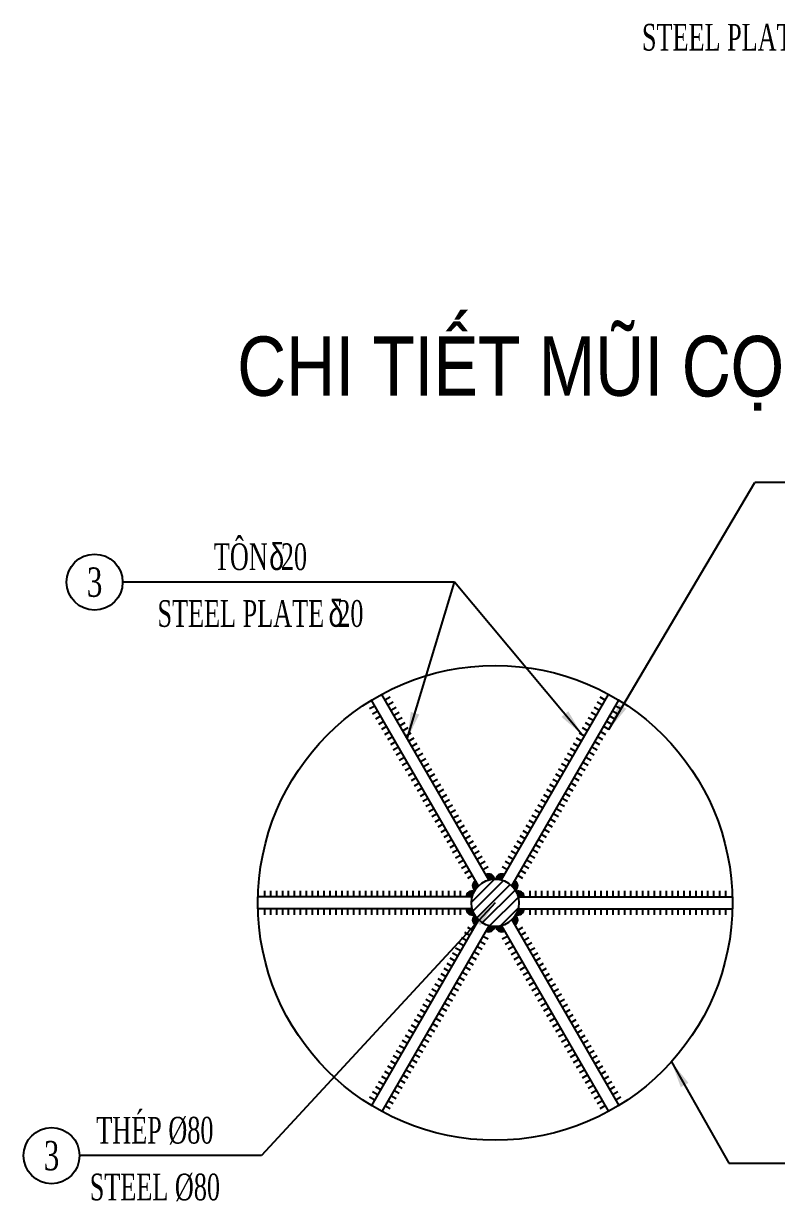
# Model space of a CAD drawing. Extents: x -687 to 808890, y -259 to 107959.
# Drawn here: x 768003 to 769272, y 101440 to 103424 of the extents above; entities that cross this region are included whole.
import ezdxf
from ezdxf.enums import TextEntityAlignment as Align

# ---------------------------------------------------------------- set-up
doc = ezdxf.new("R2010")
doc.units = 0
doc.header["$MEASUREMENT"] = 0
doc.layers.get('0').update_dxf_attribs({"color": 3, "linetype": 'CONTINUOUS'})
for name, color, linetype in [('Han', 7, 'CONTINUOUS'), ('Hatch', 5, 'CONTINUOUS'), ('Kich thuoc', 4, 'CONTINUOUS'), ('Text', 3, 'CONTINUOUS'), ('Thep dai', 6, 'CONTINUOUS')]:
    doc.layers.add(name, color=color, linetype=linetype)
doc.styles.add('Kichthuoc', font='romans.shx', dxfattribs={"width": 0.6})
doc.styles.get("Standard").update_dxf_attribs({"font": 'vntimeh.shx', "width": 0.65})
doc.styles.add('SYMBOL', font='greeks.shx', dxfattribs={"width": 0.8})
doc.styles.add('Ten', font='Vharialn.ttf')
doc.dimstyles.new('Le 250', dxfattribs={"dimscale": 250, "dimtxt": 0.22, "dimasz": 0.18, "dimexe": 0.1, "dimexo": 0.2, "dimgap": 0.1, "dimtad": 1, "dimdec": 0, "dimzin": 0, "dimdsep": 46, "dimtxsty": 'Kichthuoc', "dimblk": 'ARCHTICK', "dimcen": 0, "dimdle": 0.1, "dimclrd": 2, "dimclre": 2, "dimclrt": 256, "dimadec": 0, "dimazin": 0, "dimtfac": 1, "dimtdec": 0, "dimtix": 1, "dimtmove": 2, "dimatfit": 3, "dimfxl": 1, "dimtolj": 1, "dimtzin": 0, "dimarcsym": 0})

# ---------------------------------------------------------------- blocks, each defined once
blk = doc.blocks.new('_ArchTick')
at = {"color": 0, "linetype": 'ByBlock', "const_width": 0.15}
blk.add_lwpolyline([(-0.5, -0.5), (0.5, 0.5)], dxfattribs=at)

msp = doc.modelspace()

# ---------------------------------------------------------------- hatches: boundary and pattern name
at = {"layer": 'Han'}
for points in [[(768781.9513251127, 101989.7700947836, -0.5297983055298081), (768796.8455289439, 101982.5606096958, 0.0627460668060889), (768786.9513251126, 101981.1098407458)], [(768813.3606504992, 101989.7700947836, 0.5297983055298081), (768798.4664466681, 101982.5606096959, -0.0627460668060889), (768808.3606504994, 101981.1098407458)], [(768748.9261543436, 101952.5688210832, -0.5297983055298081), (768762.6168534936, 101961.8628374263, 0.0627460668060889), (768758.9261543438, 101952.5688210831)], [(768764.630817037, 101979.7700947837, 0.5297983055298081), (768763.4273123558, 101963.2665933529, -0.0627460668060889), (768769.630817037, 101971.1098407459)], [(768830.6811585748, 101979.7700947838, -0.5297983055298081), (768831.8846632562, 101963.266593353, 0.0627460668060889), (768825.6811585746, 101971.1098407459)], [(768846.3858212682, 101952.5688210831, 0.5297983055298081), (768832.6951221185, 101961.8628374262, -0.0627460668060889), (768836.3858212682, 101952.5688210832)], [(768748.9261543436, 101932.5688210834, 0.5297983055298081), (768762.6168534936, 101923.2748047404, -0.0627460668060889), (768758.926154344, 101932.5688210835)], [(768764.6308170371, 101905.3675473829, -0.5297983055298081), (768763.4273123558, 101921.8710488138, 0.0627460668060889), (768769.6308170372, 101914.0278014208)], [(768830.6811585748, 101905.3675473828, 0.5297983055298081), (768831.8846632562, 101921.8710488137, -0.0627460668060889), (768825.6811585748, 101914.0278014207)], [(768846.3858212681, 101932.5688210833, -0.5297983055298081), (768832.6951221185, 101923.2748047403, 0.0627460668060889), (768836.3858212682, 101932.5688210833)], [(768781.9513251128, 101895.367547383, 0.5297983055298081), (768796.845528944, 101902.5770324708, -0.0627460668060889), (768786.9513251128, 101904.0278014209)], [(768813.3606504992, 101895.3675473829, -0.5297983055298081), (768798.4664466681, 101902.5770324707, 0.0627460668060889), (768808.3606504994, 101904.0278014208)]]:
    msp.add_hatch(color=256, dxfattribs=at).paths.add_polyline_path(points)
at = {"layer": 'Hatch'}
h = msp.add_hatch(dxfattribs=at)
h.set_pattern_fill('ANSI31', color=256, scale=100, style=0)
h.set_pattern_definition([(45, (-36845.86428268312, -4932.328842827672), (-8.838834764831843, 8.838834764831844), [])])
h.paths.add_polyline_path([(768757.6559878059, 101942.5688210833, 1), (768837.655987806, 101942.5688210833, 1)])

# ---------------------------------------------------------------- linework, layer by layer
for p, q in [((768769.630817037, 101971.1098407459), (768589.0582435367, 102283.8707125017)), ((768786.9513251128, 101981.1098407458), (768606.3787516125, 102293.8707125017)), ((768808.3606504994, 101981.1098407458), (768988.9332239995, 102293.8707125018)), ((768825.6811585748, 101971.1098407458), (769006.2537320752, 102283.8707125019)), ((768758.9261543441, 101952.5688210833), (768397.7810073432, 101952.5688210833)), ((768836.3858212682, 101952.5688210832), (769197.5309682686, 101952.5688210834)), ((768758.926154344, 101932.5688210835), (768397.7810073433, 101932.5688210832)), ((768836.3858212681, 101932.5688210833), (769197.5309682688, 101932.5688210833)), ((768769.6308170372, 101914.0278014209), (768589.0582435369, 101601.266929665)), ((768786.9513251128, 101904.0278014209), (768606.3787516125, 101591.2669296649)), ((768808.3606504992, 101904.0278014208), (768988.9332239995, 101591.2669296648)), ((768825.6811585748, 101914.0278014207), (769006.2537320753, 101601.2669296649))]:
    msp.add_line(p, q)
msp.add_circle((768797.6559878059, 101942.5688210833), 400)
at = {"layer": 'Han'}
for p, q in [((768620.6115791505, 102289.2187320703), (768611.9513251127, 102284.2187320703)), ((768625.6115791505, 102280.5584780325), (768616.9513251126, 102275.5584780324)), ((768978.3606504994, 102275.5584780326), (768969.7003964615, 102280.5584780325)), ((768983.3606504994, 102284.2187320704), (768974.7003964614, 102289.2187320703)), ((768594.6308170371, 102274.2187320704), (768585.9705629993, 102269.2187320704)), ((768599.6308170371, 102265.5584780326), (768590.9705629993, 102260.5584780326)), ((768630.6115791504, 102271.8982239946), (768621.9513251126, 102266.8982239946)), ((768635.6115791504, 102263.2379699568), (768626.9513251126, 102258.2379699568)), ((768968.3606504994, 102258.2379699569), (768959.7003964614, 102263.2379699569)), ((768973.3606504994, 102266.8982239946), (768964.7003964613, 102271.8982239946)), ((769004.3414126126, 102260.5584780326), (768995.6811585746, 102265.5584780327)), ((769009.3414126126, 102269.2187320704), (769000.6811585746, 102274.2187320706)), ((768604.6308170372, 102256.8982239947), (768595.9705629993, 102251.8982239947)), ((768609.6308170371, 102248.2379699569), (768600.9705629993, 102243.2379699569)), ((768614.6308170371, 102239.577715919), (768605.9705629993, 102234.577715919)), ((768640.6115791505, 102254.5777159189), (768631.9513251127, 102249.5777159189)), ((768645.6115791505, 102245.9174618811), (768636.9513251126, 102240.9174618811)), ((768958.3606504992, 102240.9174618812), (768949.7003964614, 102245.9174618811)), ((768963.3606504992, 102249.577715919), (768954.7003964612, 102254.577715919)), ((768989.3414126126, 102234.5777159191), (768980.6811585746, 102239.5777159192)), ((768994.3414126126, 102243.2379699569), (768985.6811585746, 102248.237969957)), ((768999.3414126127, 102251.8982239948), (768990.6811585746, 102256.8982239949)), ((768619.630817037, 102230.9174618812), (768610.9705629993, 102225.9174618812)), ((768624.6308170371, 102222.2572078433), (768615.9705629993, 102217.2572078433)), ((768650.6115791505, 102237.2572078432), (768641.9513251127, 102232.2572078432)), ((768655.6115791505, 102228.5969538054), (768646.9513251125, 102223.5969538054)), ((768660.6115791504, 102219.9366997676), (768651.9513251126, 102214.9366997676)), ((768943.3606504994, 102214.9366997676), (768934.7003964615, 102219.9366997676)), ((768948.3606504992, 102223.5969538054), (768939.7003964614, 102228.5969538054)), ((768953.3606504994, 102232.2572078433), (768944.7003964615, 102237.2572078433)), ((768979.3414126125, 102217.2572078433), (768970.6811585746, 102222.2572078435)), ((768984.3414126126, 102225.9174618812), (768975.6811585746, 102230.9174618813)), ((768629.6308170371, 102213.5969538055), (768620.9705629993, 102208.5969538055)), ((768634.6308170371, 102204.9366997677), (768625.9705629993, 102199.9366997677)), ((768665.6115791504, 102211.2764457297), (768656.9513251126, 102206.2764457297)), ((768670.6115791505, 102202.6161916919), (768661.9513251127, 102197.6161916919)), ((768933.3606504992, 102197.6161916919), (768924.7003964613, 102202.6161916919)), ((768938.3606504994, 102206.2764457298), (768929.7003964613, 102211.2764457298)), ((768969.3414126127, 102199.9366997677), (768960.6811585746, 102204.9366997678)), ((768974.3414126126, 102208.5969538056), (768965.6811585748, 102213.5969538056)), ((768639.6308170372, 102196.2764457298), (768630.9705629994, 102191.2764457298)), ((768644.6308170371, 102187.616191692), (768635.9705629993, 102182.616191692)), ((768649.630817037, 102178.9559376541), (768640.9705629993, 102173.9559376541)), ((768675.6115791505, 102193.955937654), (768666.9513251127, 102188.955937654)), ((768680.6115791505, 102185.2956836162), (768671.9513251127, 102180.2956836162)), ((768923.3606504991, 102180.2956836162), (768914.7003964613, 102185.2956836162)), ((768928.3606504992, 102188.9559376541), (768919.7003964614, 102193.9559376541)), ((768954.3414126126, 102173.9559376542), (768945.6811585746, 102178.9559376543)), ((768959.3414126126, 102182.616191692), (768950.6811585746, 102187.6161916921)), ((768964.3414126127, 102191.2764457299), (768955.6811585749, 102196.27644573)), ((768654.630817037, 102170.2956836163), (768645.9705629993, 102165.2956836163)), ((768659.6308170371, 102161.6354295785), (768650.9705629993, 102156.6354295785)), ((768685.6115791505, 102176.6354295783), (768676.9513251126, 102171.6354295784)), ((768690.6115791504, 102167.9751755405), (768681.9513251126, 102162.9751755405)), ((768695.6115791504, 102159.3149215026), (768686.9513251126, 102154.3149215026)), ((768908.3606504994, 102154.3149215028), (768899.7003964614, 102159.3149215027)), ((768913.3606504992, 102162.9751755405), (768904.7003964613, 102167.9751755405)), ((768918.3606504994, 102171.6354295784), (768909.7003964615, 102176.6354295784)), ((768944.3414126126, 102156.6354295785), (768935.6811585746, 102161.6354295785)), ((768949.3414126125, 102165.2956836163), (768940.6811585746, 102170.2956836164)), ((768664.6308170371, 102152.9751755406), (768655.9705629993, 102147.9751755406)), ((768669.6308170372, 102144.3149215028), (768660.9705629994, 102139.3149215028)), ((768700.6115791504, 102150.6546674648), (768691.9513251126, 102145.6546674648)), ((768705.6115791505, 102141.9944134269), (768696.9513251127, 102136.9944134269)), ((768898.3606504994, 102136.9944134271), (768889.7003964614, 102141.994413427)), ((768903.3606504992, 102145.6546674649), (768894.7003964613, 102150.6546674648)), ((768934.3414126127, 102139.3149215028), (768925.6811585746, 102144.3149215029)), ((768939.3414126127, 102147.9751755407), (768930.6811585748, 102152.9751755408)), ((768674.6308170372, 102135.6546674649), (768665.9705629993, 102130.6546674649)), ((768679.6308170371, 102126.9944134271), (768670.9705629993, 102121.9944134271)), ((768710.6115791505, 102133.3341593891), (768701.9513251127, 102128.3341593891)), ((768715.6115791505, 102124.6739053513), (768706.9513251126, 102119.6739053513)), ((768888.3606504994, 102119.6739053513), (768879.7003964613, 102124.6739053513)), ((768893.3606504994, 102128.3341593892), (768884.7003964615, 102133.3341593892)), ((768924.3414126126, 102121.9944134271), (768915.6811585748, 102126.9944134272)), ((768929.3414126126, 102130.6546674649), (768920.6811585746, 102135.6546674651)), ((768684.6308170371, 102118.3341593892), (768675.9705629993, 102113.3341593892)), ((768689.6308170371, 102109.6739053514), (768680.9705629993, 102104.6739053514)), ((768694.6308170371, 102101.0136513135), (768685.9705629993, 102096.0136513135)), ((768720.6115791504, 102116.0136513134), (768711.9513251126, 102111.0136513134)), ((768725.6115791504, 102107.3533972756), (768716.9513251126, 102102.3533972756)), ((768878.3606504992, 102102.3533972757), (768869.7003964612, 102107.3533972756)), ((768883.3606504994, 102111.0136513135), (768874.7003964614, 102116.0136513135)), ((768909.3414126126, 102096.0136513136), (768900.6811585746, 102101.0136513136)), ((768914.3414126125, 102104.6739053515), (768905.6811585746, 102109.6739053515)), ((768919.3414126124, 102113.3341593892), (768910.6811585746, 102118.3341593893)), ((768699.6308170371, 102092.3533972757), (768690.9705629993, 102087.3533972757)), ((768704.630817037, 102083.6931432378), (768695.9705629993, 102078.6931432378)), ((768730.6115791504, 102098.6931432377), (768721.9513251126, 102093.6931432377)), ((768735.6115791505, 102090.0328891999), (768726.9513251127, 102085.0328891999)), ((768740.6115791505, 102081.3726351621), (768731.9513251127, 102076.3726351621)), ((768863.3606504994, 102076.3726351621), (768854.7003964614, 102081.3726351621)), ((768868.3606504994, 102085.0328892), (768859.7003964614, 102090.0328891999)), ((768873.3606504992, 102093.6931432378), (768864.7003964614, 102098.6931432378)), ((768899.3414126127, 102078.6931432379), (768890.6811585749, 102083.6931432379)), ((768904.3414126127, 102087.3533972757), (768895.6811585746, 102092.3533972758)), ((768709.6308170371, 102075.0328892), (768700.9705629993, 102070.0328892)), ((768714.6308170371, 102066.3726351622), (768705.9705629993, 102061.3726351622)), ((768745.6115791505, 102072.7123811242), (768736.9513251126, 102067.7123811242)), ((768750.6115791504, 102064.0521270864), (768741.9513251126, 102059.0521270864)), ((768853.3606504994, 102059.0521270864), (768844.7003964613, 102064.0521270864)), ((768858.3606504995, 102067.7123811243), (768849.7003964615, 102072.7123811242)), ((768889.3414126126, 102061.3726351622), (768880.6811585748, 102066.3726351623)), ((768894.3414126125, 102070.0328892), (768885.6811585746, 102075.0328892001)), ((768719.6308170371, 102057.7123811243), (768710.9705629993, 102052.7123811243)), ((768724.6308170371, 102049.0521270865), (768715.9705629993, 102044.0521270865)), ((768729.6308170371, 102040.3918730486), (768720.9705629993, 102035.3918730486)), ((768755.6115791505, 102055.3918730485), (768746.9513251127, 102050.3918730485)), ((768760.6115791504, 102046.7316190106), (768751.9513251126, 102041.7316190107)), ((768843.3606504992, 102041.7316190107), (768834.7003964614, 102046.7316190107)), ((768848.3606504992, 102050.3918730486), (768839.7003964614, 102055.3918730485)), ((768874.3414126126, 102035.3918730487), (768865.6811585746, 102040.3918730488)), ((768879.3414126127, 102044.0521270865), (768870.6811585746, 102049.0521270866)), ((768884.3414126125, 102052.7123811244), (768875.6811585746, 102057.7123811244)), ((768734.630817037, 102031.7316190108), (768725.9705629993, 102026.7316190108)), ((768739.630817037, 102023.071364973), (768730.9705629993, 102018.071364973)), ((768765.6115791504, 102038.0713649728), (768756.9513251126, 102033.0713649729)), ((768770.6115791505, 102029.4111109349), (768761.9513251127, 102024.411110935)), ((768775.6115791504, 102020.7508568971), (768766.9513251126, 102015.7508568972)), ((768828.3606504994, 102015.7508568972), (768819.7003964614, 102020.7508568972)), ((768833.3606504994, 102024.4111109351), (768824.7003964615, 102029.4111109351)), ((768838.3606504994, 102033.0713649729), (768829.7003964613, 102038.0713649728)), ((768864.3414126126, 102018.071364973), (768855.6811585748, 102023.0713649731)), ((768869.3414126125, 102026.7316190108), (768860.6811585746, 102031.7316190109)), ((768744.6308170371, 102014.4111109351), (768735.9705629993, 102009.4111109351)), ((768749.6308170371, 102005.7508568973), (768740.9705629993, 102000.7508568973)), ((768780.6115791504, 102012.0906028592), (768771.9513251126, 102007.0906028593)), ((768785.6115791504, 102003.4303488214), (768776.9513251126, 101998.4303488214)), ((768818.3606504992, 101998.4303488215), (768809.7003964614, 102003.4303488215)), ((768823.3606504994, 102007.0906028594), (768814.7003964613, 102012.0906028593)), ((768854.3414126126, 102000.7508568973), (768845.6811585746, 102005.7508568974)), ((768859.3414126126, 102009.4111109351), (768850.6811585746, 102014.4111109352)), ((768754.6308170372, 101997.0906028594), (768745.9705629994, 101992.0906028594)), ((768759.6308170371, 101988.4303488216), (768750.9705629993, 101983.4303488216)), ((768844.3414126125, 101983.4303488216), (768835.6811585746, 101988.4303488217)), ((768849.3414126127, 101992.0906028594), (768840.6811585746, 101997.0906028595)), ((768408.9261543438, 101962.5688210831), (768408.9261543438, 101952.5688210832)), ((768418.9261543439, 101962.5688210831), (768418.9261543439, 101952.5688210832)), ((768428.926154344, 101962.5688210831), (768428.9261543439, 101952.5688210832)), ((768438.9261543438, 101962.5688210831), (768438.9261543438, 101952.5688210831)), ((768448.926154344, 101962.5688210831), (768448.9261543439, 101952.5688210832)), ((768458.926154344, 101962.5688210831), (768458.926154344, 101952.5688210832)), ((768468.9261543439, 101962.5688210831), (768468.9261543439, 101952.5688210832)), ((768478.926154344, 101962.5688210831), (768478.9261543439, 101952.5688210832)), ((768488.9261543439, 101962.5688210831), (768488.9261543438, 101952.5688210831)), ((768498.926154344, 101962.5688210831), (768498.9261543439, 101952.5688210832)), ((768508.926154344, 101962.5688210831), (768508.9261543438, 101952.5688210832)), ((768518.9261543439, 101962.5688210831), (768518.9261543439, 101952.5688210832)), ((768528.926154344, 101962.5688210831), (768528.9261543438, 101952.5688210832)), ((768538.9261543439, 101962.5688210831), (768538.9261543438, 101952.5688210832)), ((768548.9261543441, 101962.5688210831), (768548.9261543439, 101952.5688210832)), ((768558.926154344, 101962.5688210831), (768558.9261543438, 101952.5688210832)), ((768568.9261543439, 101962.5688210831), (768568.9261543439, 101952.5688210832)), ((768578.926154344, 101962.5688210831), (768578.926154344, 101952.5688210832)), ((768588.9261543438, 101962.5688210831), (768588.9261543438, 101952.5688210832)), ((768598.926154344, 101962.5688210831), (768598.9261543439, 101952.5688210832)), ((768608.926154344, 101962.5688210831), (768608.9261543438, 101952.5688210831)), ((768618.9261543439, 101962.5688210831), (768618.9261543439, 101952.5688210832)), ((768628.9261543439, 101962.5688210831), (768628.9261543439, 101952.5688210832)), ((768638.9261543439, 101962.5688210831), (768638.9261543439, 101952.5688210832)), ((768648.926154344, 101962.5688210831), (768648.9261543439, 101952.5688210832)), ((768658.9261543439, 101962.5688210831), (768658.9261543438, 101952.5688210831)), ((768668.9261543441, 101962.5688210831), (768668.9261543439, 101952.5688210832)), ((768678.9261543438, 101962.5688210831), (768678.9261543438, 101952.5688210832)), ((768688.9261543439, 101962.5688210831), (768688.9261543439, 101952.5688210832)), ((768698.9261543441, 101962.5688210831), (768698.9261543439, 101952.5688210832)), ((768708.9261543438, 101962.5688210831), (768708.9261543438, 101952.5688210831)), ((768718.9261543441, 101962.5688210831), (768718.9261543439, 101952.5688210832)), ((768728.926154344, 101962.5688210831), (768728.926154344, 101952.5688210832)), ((768738.9261543438, 101962.5688210831), (768738.9261543438, 101952.5688210832)), ((768856.3858212681, 101952.5688210831), (768856.3858212681, 101962.5688210831)), ((768866.3858212681, 101952.5688210831), (768866.3858212681, 101962.568821083)), ((768876.3858212682, 101952.5688210832), (768876.3858212682, 101962.5688210831)), ((768886.3858212681, 101952.5688210832), (768886.3858212681, 101962.5688210831)), ((768896.3858212682, 101952.5688210831), (768896.385821268, 101962.5688210831)), ((768906.3858212683, 101952.5688210831), (768906.3858212681, 101962.5688210831)), ((768916.3858212682, 101952.5688210831), (768916.3858212682, 101962.568821083)), ((768926.3858212682, 101952.5688210832), (768926.3858212682, 101962.5688210831)), ((768936.3858212681, 101952.5688210831), (768936.3858212681, 101962.568821083)), ((768946.3858212682, 101952.5688210831), (768946.3858212682, 101962.5688210831)), ((768956.3858212682, 101952.5688210831), (768956.3858212681, 101962.5688210831)), ((768966.3858212682, 101952.5688210831), (768966.3858212681, 101962.568821083)), ((768976.3858212682, 101952.5688210832), (768976.3858212682, 101962.5688210831)), ((768986.3858212681, 101952.5688210831), (768986.3858212681, 101962.568821083)), ((768996.3858212682, 101952.5688210832), (768996.3858212681, 101962.5688210831)), ((769006.3858212681, 101952.5688210831), (769006.3858212681, 101962.5688210831)), ((769016.3858212682, 101952.5688210831), (769016.3858212681, 101962.5688210831)), ((769026.3858212682, 101952.5688210832), (769026.3858212682, 101962.5688210831)), ((769036.3858212681, 101952.5688210831), (769036.3858212681, 101962.568821083)), ((769046.3858212682, 101952.5688210832), (769046.3858212682, 101962.5688210831)), ((769056.3858212683, 101952.5688210831), (769056.3858212681, 101962.5688210831)), ((769066.3858212682, 101952.5688210831), (769066.3858212682, 101962.5688210831)), ((769076.385821268, 101952.5688210831), (769076.385821268, 101962.568821083)), ((769086.3858212681, 101952.5688210831), (769086.3858212681, 101962.568821083)), ((769096.3858212682, 101952.5688210832), (769096.3858212682, 101962.5688210831)), ((769106.3858212682, 101952.5688210831), (769106.3858212681, 101962.5688210831)), ((769116.3858212682, 101952.5688210831), (769116.3858212681, 101962.5688210831)), ((769126.3858212682, 101952.5688210831), (769126.3858212682, 101962.5688210831)), ((769136.3858212681, 101952.5688210831), (769136.3858212681, 101962.568821083)), ((769146.3858212682, 101952.5688210832), (769146.3858212682, 101962.5688210831)), ((769156.3858212681, 101952.5688210832), (769156.3858212681, 101962.5688210831)), ((769166.3858212682, 101952.5688210831), (769166.3858212681, 101962.5688210831)), ((769176.3858212683, 101952.5688210831), (769176.3858212681, 101962.5688210831)), ((769186.3858212681, 101952.5688210831), (769186.3858212681, 101962.568821083)), ((768408.9261543438, 101932.5688210835), (768408.9261543438, 101922.5688210834)), ((768418.9261543436, 101932.5688210835), (768418.9261543439, 101922.5688210834)), ((768428.9261543438, 101932.5688210834), (768428.9261543439, 101922.5688210833)), ((768438.9261543438, 101932.5688210835), (768438.9261543438, 101922.5688210834)), ((768448.9261543436, 101932.5688210834), (768448.9261543436, 101922.5688210833)), ((768458.926154344, 101932.5688210835), (768458.926154344, 101922.5688210834)), ((768468.9261543439, 101932.5688210835), (768468.9261543439, 101922.5688210834)), ((768478.9261543436, 101932.5688210835), (768478.9261543439, 101922.5688210833)), ((768488.9261543439, 101932.5688210835), (768488.9261543439, 101922.5688210834)), ((768498.9261543439, 101932.5688210834), (768498.9261543439, 101922.5688210833)), ((768508.9261543438, 101932.5688210835), (768508.9261543438, 101922.5688210834)), ((768518.9261543438, 101932.5688210835), (768518.9261543439, 101922.5688210834)), ((768528.9261543438, 101932.5688210835), (768528.9261543438, 101922.5688210833)), ((768538.9261543439, 101932.5688210835), (768538.9261543439, 101922.5688210834)), ((768548.9261543438, 101932.5688210834), (768548.9261543438, 101922.5688210833)), ((768558.9261543438, 101932.5688210835), (768558.9261543438, 101922.5688210834)), ((768568.9261543436, 101932.5688210835), (768568.9261543439, 101922.5688210834)), ((768578.9261543438, 101932.5688210835), (768578.9261543439, 101922.5688210834)), ((768588.9261543438, 101932.5688210835), (768588.9261543438, 101922.5688210834)), ((768598.9261543436, 101932.5688210834), (768598.9261543436, 101922.5688210833)), ((768608.926154344, 101932.5688210835), (768608.926154344, 101922.5688210834)), ((768618.9261543439, 101932.5688210835), (768618.9261543439, 101922.5688210834)), ((768628.9261543436, 101932.5688210835), (768628.9261543439, 101922.5688210834)), ((768638.9261543439, 101932.5688210835), (768638.9261543439, 101922.5688210834)), ((768648.9261543439, 101932.5688210834), (768648.9261543439, 101922.5688210833)), ((768658.9261543439, 101932.5688210835), (768658.9261543439, 101922.5688210834)), ((768668.9261543438, 101932.5688210834), (768668.9261543438, 101922.5688210833)), ((768678.9261543438, 101932.5688210835), (768678.9261543438, 101922.5688210834)), ((768688.9261543438, 101932.5688210835), (768688.9261543439, 101922.5688210833)), ((768698.9261543438, 101932.5688210834), (768698.9261543439, 101922.5688210833)), ((768708.9261543438, 101932.5688210835), (768708.9261543438, 101922.5688210834)), ((768718.9261543436, 101932.5688210834), (768718.9261543436, 101922.5688210833)), ((768728.9261543438, 101932.5688210835), (768728.926154344, 101922.5688210834)), ((768738.9261543438, 101932.5688210835), (768738.9261543438, 101922.5688210834)), ((768856.3858212681, 101922.5688210833), (768856.3858212681, 101932.5688210833)), ((768866.3858212681, 101922.5688210833), (768866.3858212681, 101932.5688210833)), ((768876.3858212681, 101922.5688210833), (768876.3858212681, 101932.5688210833)), ((768886.3858212681, 101922.5688210833), (768886.3858212681, 101932.5688210833)), ((768896.3858212682, 101922.5688210833), (768896.385821268, 101932.5688210833)), ((768906.3858212683, 101922.5688210833), (768906.3858212681, 101932.5688210833)), ((768916.3858212682, 101922.5688210833), (768916.3858212682, 101932.5688210833)), ((768926.385821268, 101922.5688210833), (768926.385821268, 101932.5688210833)), ((768936.3858212683, 101922.5688210833), (768936.3858212683, 101932.5688210833)), ((768946.3858212682, 101922.5688210833), (768946.3858212682, 101932.5688210833)), ((768956.3858212682, 101922.5688210833), (768956.3858212681, 101932.5688210833)), ((768966.3858212682, 101922.5688210833), (768966.3858212681, 101932.5688210833)), ((768976.3858212682, 101922.5688210833), (768976.3858212682, 101932.5688210833)), ((768986.3858212682, 101922.5688210833), (768986.3858212682, 101932.5688210833)), ((768996.3858212682, 101922.5688210833), (768996.3858212682, 101932.5688210833)), ((769006.3858212681, 101922.5688210833), (769006.3858212681, 101932.5688210833)), ((769016.3858212682, 101922.5688210833), (769016.3858212681, 101932.5688210833)), ((769026.3858212681, 101922.5688210833), (769026.3858212681, 101932.5688210833)), ((769036.3858212681, 101922.5688210833), (769036.3858212681, 101932.5688210833)), ((769046.385821268, 101922.5688210833), (769046.385821268, 101932.5688210833)), ((769056.3858212683, 101922.5688210833), (769056.3858212681, 101932.5688210833)), ((769066.3858212682, 101922.5688210833), (769066.3858212682, 101932.5688210833)), ((769076.3858212682, 101922.5688210833), (769076.385821268, 101932.5688210833)), ((769086.3858212683, 101922.5688210834), (769086.3858212683, 101932.5688210833)), ((769096.3858212682, 101922.5688210833), (769096.3858212682, 101932.5688210833)), ((769106.3858212682, 101922.5688210833), (769106.3858212682, 101932.5688210833)), ((769116.3858212682, 101922.5688210833), (769116.3858212681, 101932.5688210833)), ((769126.3858212682, 101922.5688210833), (769126.3858212682, 101932.5688210833)), ((769136.3858212682, 101922.5688210834), (769136.3858212682, 101932.5688210833)), ((769146.3858212681, 101922.5688210833), (769146.3858212681, 101932.5688210833)), ((769156.3858212681, 101922.5688210833), (769156.3858212681, 101932.5688210833)), ((769166.3858212682, 101922.5688210833), (769166.3858212681, 101932.5688210833)), ((769176.3858212683, 101922.5688210833), (769176.3858212681, 101932.5688210833)), ((769186.3858212681, 101922.5688210833), (769186.3858212681, 101932.5688210833)), ((768750.9705629995, 101901.7072933451), (768759.6308170371, 101896.7072933451)), ((768835.6811585748, 101896.707293345), (768844.3414126126, 101901.707293345)), ((768740.9705629995, 101884.3867852694), (768749.6308170373, 101879.3867852694)), ((768745.9705629994, 101893.0470393072), (768754.6308170372, 101888.0470393073)), ((768776.951325113, 101886.7072933452), (768785.6115791505, 101881.7072933452)), ((768809.7003964614, 101881.7072933451), (768818.3606504992, 101886.7072933451)), ((768840.6811585746, 101888.0470393072), (768849.3414126127, 101893.0470393072)), ((768845.6811585748, 101879.3867852693), (768854.3414126126, 101884.3867852693)), ((768730.9705629996, 101867.0662771937), (768739.6308170374, 101862.0662771938)), ((768735.9705629994, 101875.7265312315), (768744.6308170372, 101870.7265312315)), ((768761.9513251128, 101860.7265312316), (768770.6115791505, 101855.7265312317)), ((768766.9513251127, 101869.3867852695), (768775.6115791505, 101864.3867852695)), ((768771.951325113, 101878.0470393074), (768780.6115791505, 101873.0470393073)), ((768814.7003964615, 101873.0470393073), (768823.3606504994, 101878.0470393073)), ((768819.7003964615, 101864.3867852695), (768828.3606504994, 101869.3867852695)), ((768824.7003964615, 101855.7265312316), (768833.3606504994, 101860.7265312316)), ((768850.6811585748, 101870.7265312315), (768859.3414126126, 101875.7265312315)), ((768855.6811585748, 101862.0662771936), (768864.3414126126, 101867.0662771936)), ((768715.9705629994, 101841.0855150802), (768724.6308170372, 101836.0855150802)), ((768720.9705629995, 101849.745769118), (768729.6308170371, 101844.7457691181)), ((768725.9705629995, 101858.4060231559), (768734.6308170372, 101853.4060231559)), ((768751.9513251128, 101843.4060231559), (768760.6115791505, 101838.406023156)), ((768756.9513251128, 101852.0662771938), (768765.6115791505, 101847.0662771938)), ((768829.7003964613, 101847.0662771938), (768838.3606504994, 101852.0662771938)), ((768834.7003964614, 101838.4060231559), (768843.3606504992, 101843.4060231559)), ((768860.6811585748, 101853.4060231558), (768869.3414126126, 101858.4060231558)), ((768865.6811585748, 101844.7457691179), (768874.3414126126, 101849.745769118)), ((768870.6811585746, 101836.0855150801), (768879.3414126127, 101841.0855150801)), ((768705.9705629995, 101823.7650070045), (768714.6308170373, 101818.7650070045)), ((768710.9705629994, 101832.4252610423), (768719.6308170372, 101827.4252610423)), ((768741.9513251128, 101826.0855150802), (768750.6115791505, 101821.0855150802)), ((768746.951325113, 101834.7457691181), (768755.6115791505, 101829.7457691181)), ((768839.7003964614, 101829.7457691181), (768848.3606504992, 101834.7457691181)), ((768844.7003964615, 101821.0855150802), (768853.3606504994, 101826.0855150802)), ((768875.6811585746, 101827.4252610422), (768884.3414126125, 101832.4252610423)), ((768880.6811585748, 101818.7650070044), (768889.3414126126, 101823.7650070044)), ((768695.9705629995, 101806.4444989288), (768704.6308170372, 101801.4444989288)), ((768700.9705629994, 101815.1047529666), (768709.6308170372, 101810.1047529667)), ((768731.9513251127, 101808.7650070046), (768740.6115791505, 101803.7650070046)), ((768736.951325113, 101817.4252610424), (768745.6115791507, 101812.4252610425)), ((768849.7003964615, 101812.4252610424), (768858.3606504994, 101817.4252610424)), ((768854.7003964615, 101803.7650070045), (768863.3606504994, 101808.7650070045)), ((768885.6811585748, 101810.1047529665), (768894.3414126126, 101815.1047529666)), ((768890.6811585749, 101801.4444989287), (768899.3414126127, 101806.4444989287)), ((768685.9705629995, 101789.1239908531), (768694.6308170373, 101784.1239908531)), ((768690.9705629995, 101797.7842448909), (768699.6308170371, 101792.784244891)), ((768716.951325113, 101782.7842448911), (768725.6115791505, 101777.7842448911)), ((768721.951325113, 101791.4444989289), (768730.6115791505, 101786.4444989289)), ((768726.9513251128, 101800.1047529667), (768735.6115791505, 101795.1047529668)), ((768859.7003964614, 101795.1047529666), (768868.3606504994, 101800.1047529667)), ((768864.7003964614, 101786.4444989288), (768873.3606504992, 101791.4444989288)), ((768869.7003964614, 101777.784244891), (768878.3606504992, 101782.784244891)), ((768895.6811585748, 101792.7842448909), (768904.3414126127, 101797.7842448909)), ((768900.6811585746, 101784.123990853), (768909.3414126126, 101789.123990853)), ((768670.9705629995, 101763.1432287396), (768679.6308170372, 101758.1432287396)), ((768675.9705629994, 101771.8034827774), (768684.6308170372, 101766.8034827774)), ((768680.9705629996, 101780.4637368153), (768689.6308170374, 101775.4637368153)), ((768706.9513251127, 101765.4637368154), (768715.6115791505, 101760.4637368154)), ((768711.951325113, 101774.1239908533), (768720.6115791505, 101769.1239908532)), ((768874.7003964614, 101769.1239908532), (768883.3606504992, 101774.1239908532)), ((768879.7003964615, 101760.4637368153), (768888.3606504994, 101765.4637368153)), ((768905.6811585746, 101775.4637368152), (768914.3414126125, 101780.4637368152)), ((768910.6811585748, 101766.8034827773), (768919.3414126126, 101771.8034827773)), ((768915.6811585748, 101758.1432287395), (768924.3414126126, 101763.1432287395)), ((768660.9705629995, 101745.8227206639), (768669.6308170373, 101740.8227206639)), ((768665.9705629995, 101754.4829747017), (768674.6308170372, 101749.4829747018)), ((768696.9513251128, 101748.1432287397), (768705.6115791505, 101743.1432287397)), ((768701.9513251127, 101756.8034827775), (768710.6115791507, 101751.8034827775)), ((768884.7003964615, 101751.8034827775), (768893.3606504994, 101756.8034827775)), ((768889.7003964614, 101743.1432287396), (768898.3606504994, 101748.1432287396)), ((768920.6811585748, 101749.4829747016), (768929.3414126126, 101754.4829747017)), ((768925.6811585749, 101740.8227206638), (768934.3414126127, 101745.8227206638)), ((768650.9705629994, 101728.5022125882), (768659.6308170372, 101723.5022125882)), ((768655.9705629995, 101737.1624666261), (768664.6308170373, 101732.1624666261)), ((768681.9513251127, 101722.1624666261), (768690.6115791505, 101717.1624666261)), ((768686.951325113, 101730.822720664), (768695.6115791505, 101725.822720664)), ((768691.951325113, 101739.4829747019), (768700.6115791505, 101734.4829747018)), ((768894.7003964614, 101734.4829747018), (768903.3606504992, 101739.4829747018)), ((768899.7003964614, 101725.822720664), (768908.3606504994, 101730.822720664)), ((768904.7003964614, 101717.1624666261), (768913.3606504992, 101722.1624666261)), ((768930.6811585748, 101732.1624666259), (768939.3414126127, 101737.162466626)), ((768935.6811585748, 101723.5022125881), (768944.3414126126, 101728.5022125881)), ((768635.9705629995, 101702.5214504747), (768644.6308170371, 101697.5214504747)), ((768640.9705629995, 101711.1817045125), (768649.6308170372, 101706.1817045125)), ((768645.9705629996, 101719.8419585504), (768654.6308170372, 101714.8419585504)), ((768671.9513251127, 101704.8419585504), (768680.6115791505, 101699.8419585505)), ((768676.9513251127, 101713.5022125883), (768685.6115791505, 101708.5022125883)), ((768909.7003964615, 101708.5022125883), (768918.3606504994, 101713.5022125883)), ((768914.7003964615, 101699.8419585504), (768923.3606504994, 101704.8419585504)), ((768940.6811585746, 101714.8419585502), (768949.3414126125, 101719.8419585503)), ((768945.6811585748, 101706.1817045124), (768954.3414126126, 101711.1817045124)), ((768950.6811585748, 101697.5214504746), (768959.3414126126, 101702.5214504746)), ((768625.9705629995, 101685.200942399), (768634.6308170373, 101680.200942399)), ((768630.9705629994, 101693.8611964368), (768639.6308170373, 101688.8611964368)), ((768661.951325113, 101687.5214504748), (768670.6115791505, 101682.5214504748)), ((768666.9513251128, 101696.1817045126), (768675.6115791505, 101691.1817045126)), ((768919.7003964614, 101691.1817045126), (768928.3606504992, 101696.1817045126)), ((768924.7003964614, 101682.5214504747), (768933.3606504992, 101687.5214504747)), ((768955.6811585749, 101688.8611964367), (768964.3414126127, 101693.8611964367)), ((768960.6811585746, 101680.2009423989), (768969.3414126127, 101685.2009423989)), ((768615.9705629996, 101667.8804343233), (768624.6308170372, 101662.8804343233)), ((768620.9705629995, 101676.5406883611), (768629.6308170373, 101671.5406883611)), ((768651.9513251127, 101670.2009423991), (768660.6115791505, 101665.2009423991)), ((768656.9513251128, 101678.8611964369), (768665.6115791505, 101673.8611964369)), ((768929.7003964615, 101673.8611964369), (768938.3606504994, 101678.8611964368)), ((768934.7003964615, 101665.200942399), (768943.3606504994, 101670.200942399)), ((768965.6811585748, 101671.540688361), (768974.3414126126, 101676.540688361)), ((768970.6811585748, 101662.8804343232), (768979.3414126126, 101667.8804343232)), ((768605.9705629995, 101650.5599262476), (768614.6308170373, 101645.5599262476)), ((768610.9705629995, 101659.2201802854), (768619.6308170372, 101654.2201802855)), ((768636.9513251128, 101644.2201802856), (768645.6115791505, 101639.2201802855)), ((768641.9513251128, 101652.8804343234), (768650.6115791505, 101647.8804343234)), ((768646.9513251127, 101661.5406883612), (768655.6115791505, 101656.5406883612)), ((768939.7003964614, 101656.5406883611), (768948.3606504992, 101661.5406883611)), ((768944.7003964615, 101647.8804343233), (768953.3606504994, 101652.8804343233)), ((768949.7003964614, 101639.2201802855), (768958.3606504992, 101644.2201802855)), ((768975.6811585748, 101654.2201802854), (768984.3414126126, 101659.2201802854)), ((768980.6811585748, 101645.5599262475), (768989.3414126126, 101650.5599262475)), ((768590.9705629995, 101624.5791641341), (768599.6308170373, 101619.5791641341)), ((768595.9705629994, 101633.2394181719), (768604.6308170372, 101628.2394181719)), ((768600.9705629993, 101641.8996722097), (768609.6308170373, 101636.8996722097)), ((768626.951325113, 101626.8996722099), (768635.6115791507, 101621.8996722099)), ((768631.9513251127, 101635.5599262477), (768640.6115791505, 101630.5599262477)), ((768954.7003964614, 101630.5599262477), (768963.3606504992, 101635.5599262477)), ((768959.7003964614, 101621.8996722098), (768968.3606504992, 101626.8996722098)), ((768985.6811585748, 101636.8996722097), (768994.3414126126, 101641.8996722097)), ((768990.6811585746, 101628.2394181718), (768999.3414126127, 101633.2394181718)), ((768995.6811585748, 101619.579164134), (769004.3414126126, 101624.579164134)), ((768585.9705629995, 101615.9189100962), (768594.6308170372, 101610.9189100963)), ((768616.951325113, 101609.5791641341), (768625.6115791505, 101604.5791641342)), ((768621.9513251128, 101618.239418172), (768630.6115791505, 101613.239418172)), ((768964.7003964615, 101613.239418172), (768973.3606504994, 101618.239418172)), ((768969.7003964615, 101604.5791641341), (768978.3606504994, 101609.5791641341)), ((769000.6811585748, 101610.9189100961), (769009.3414126126, 101615.9189100962)), ((768611.9513251128, 101600.9189100963), (768620.6115791505, 101595.9189100963)), ((768974.7003964615, 101595.9189100963), (768983.3606504994, 101600.9189100963))]:
    msp.add_line(p, q, dxfattribs=at)
for centre, start, end in [((768786.9513251128, 101981.1098407457), 8.341732033089153, 120.0000000000526), ((768808.3606504992, 101981.1098407457), 59.99999999994734, 171.6582679669108), ((768758.9261543441, 101952.5688210832), 68.34173202953353, 180), ((768769.6308170372, 101971.1098407459), 120.0000000000526, 231.6582679707851), ((768825.6811585748, 101971.1098407458), 308.3417320292149, 59.99999999994734), ((768836.3858212681, 101952.568821083), 0, 111.6582679704664), ((768758.9261543441, 101932.5688210834), 180, 291.6582679704665), ((768769.6308170372, 101914.0278014211), 128.3417320292149, 239.9999999999474), ((768825.6811585749, 101914.0278014206), 300.0000000000526, 51.65826797078506), ((768836.3858212681, 101932.5688210832), 248.3417320295335, 0), ((768786.9513251126, 101904.0278014212), 239.9999999999474, 351.6582679669109), ((768808.3606504994, 101904.0278014208), 188.3417320330891, 300.0000000000526)]:
    msp.add_arc(centre, 10, start, end, dxfattribs=at)
at = {"layer": 'Kich thuoc', "color": 2}
msp.add_line((769866.9161579568, 102650.5327594387), (769235.2675827689, 102650.5327594387), dxfattribs=at)
at = {"layer": 'Text'}
for centre in [(768122.4940317294, 102482.9128837679), (768049.8542444695, 101516.6971133068)]:
    msp.add_circle(centre, 47.21168462081449, dxfattribs=at)
at = {"layer": 'Thep dai'}
msp.add_circle((768797.6559878059, 101942.5688210833), 40, dxfattribs=at)

# ---------------------------------------------------------------- texts
at = {"layer": 'Text', "width": 0.65}
for s, p in [('steel plate  14', (769218.7264802051, 103378.4744805836)), ('t«n  20', (768402.0351607774, 102503.2712255346)), ('steel plate  20', (768402.0351607774, 102407.6108732889)), ('thÐp %%c80', (768224.0371885403, 101537.0554550735)), ('steel %%c80', (768224.0371885403, 101441.3951028279))]:
    msp.add_text(s, height=45, dxfattribs=at).set_placement(p, align=Align.CENTER)
at = {"layer": 'Text', "color": 3, "style": 'Ten'}
msp.add_text('Chi tiÕt mòi cäc (details of pile tip)', height=100, dxfattribs=at).set_placement((769497.8946144722, 102796.8071702538), align=Align.CENTER)
at = {"layer": 'Text', "style": 'SYMBOL', "width": 0.75}
for p in [(768416.8135433738, 102503.2712255346), (768516.7707195677, 102407.6108732889)]:
    msp.add_text('d', height=45, dxfattribs=at).set_placement(p)
at = {"layer": 'Text', "width": 0.7}
for p in [(768122.4940317294, 102482.9128837679), (768049.8542444695, 101516.6971133068)]:
    msp.add_text('3', height=49.5, dxfattribs=at).set_placement(p, align=Align.MIDDLE)

# ---------------------------------------------------------------- leaders
at = {"layer": 'Kich thuoc'}
for points, override in [([(768989.3414126126, 102234.5777159191), (769235.2675827689, 102650.5327594387)], {"dimtad": 0}), ([(768944.0305234803, 102226.0969538054), (768729.2575201563, 102482.9128837679), (768169.7057163503, 102482.9128837679)], {"dimtad": 0}), ([(768649.5746619907, 102219.0532010474), (768729.2575201563, 102482.9128837679)], {"dimtad": 0}), ([(768797.6559878059, 101942.5688210833), (768403.930772725, 101516.6971133068), (768097.0659290903, 101516.6971133068)], {"dimtad": 0}), ([(769094.8417818898, 101674.836484981), (769191.5819153223, 101504.053132341), (769706.787800009, 101504.053132341)], {"dimgap": 0.1, "dimtad": 0})]:
    msp.add_leader(points, dimstyle='Le 250', override=override, dxfattribs=at)

doc.saveas('drawing.dxf')
